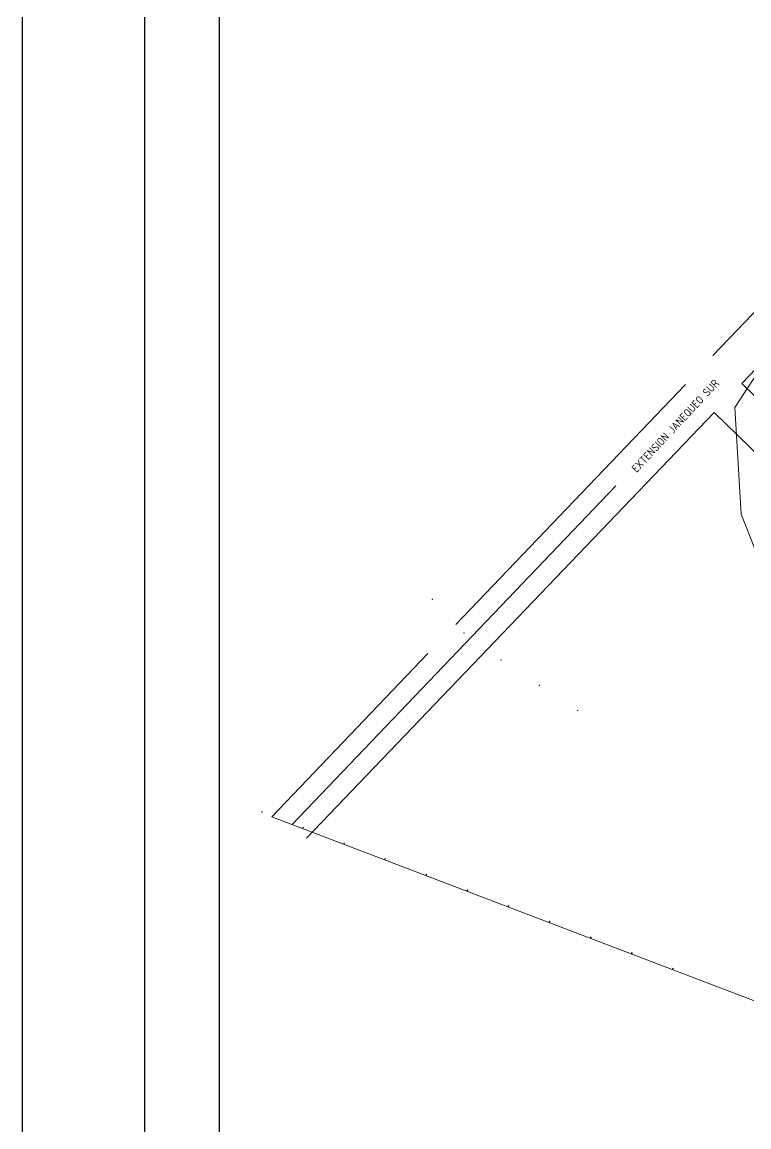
# Model space of a CAD drawing. Header units: inches. Extents: x 725.5 to 800.4, y -655.3 to -591.9.
# Drawn here: x 725.5 to 732.13, y -612.09 to -602.03 of the extents above; entities that cross this region are included whole.
import ezdxf

# ---------------------------------------------------------------- set-up
doc = ezdxf.new("R2010")
doc.units = ezdxf.units.IN
doc.header["$MEASUREMENT"] = 0
doc.linetypes.add('CONTINUA', pattern=[0])
for name, color, linetype in [('101_FORMATO_E', 7, 'Continuous'), ('DIBUJO', 2, 'Continuous'), ('escaleras', 2, 'Continuous')]:
    doc.layers.add(name, color=color, linetype=linetype)
doc.layers.add('ACHUTECH', color=24, linetype='Continuous', lineweight=18)
doc.styles.get("Standard").update_dxf_attribs({"font": 'isocp2.shx'})

# ---------------------------------------------------------------- blocks, each defined once
blk = doc.blocks.new('CRUZ')
at = {"layer": 'DIBUJO', "color": 7, "lineweight": -3}
for p, q in [((-0.2186156304733231, 0), (0.2186156304733231, 0)), ((0, 0.2186156304733231), (0, -0.2186156304733231))]:
    blk.add_line(p, q, dxfattribs=at)
at = {"layer": 'DIBUJO', "color": 7, "lineweight": -3, "const_width": 0.05}
blk.add_lwpolyline([(-0.025000000000091, 0, 1), (0.025000000000091, 0, 1)], format="xyb", close=True, dxfattribs=at)

msp = doc.modelspace()

# ---------------------------------------------------------------- linework, layer by layer
at = {"layer": '101_FORMATO_E', "color": 7}
for p, q in [((725.5020174421793, -591.8848978173869), (725.5020174421793, -655.2823689690149)), ((726.6166806229762, -592.9806557892425), (726.6166806229762, -654.2201383851495)), ((727.2980792408725, -595.6438754752317), (727.2980792408725, -630.1454488440395))]:
    msp.add_line(p, q, dxfattribs=at)
at = {"layer": 'ACHUTECH', "color": 7, "linetype": 'CONTINUA', "lineweight": 13, "ltscale": 500}
msp.add_line((725.5020174421793, -591.8848978173869), (725.5020174421793, -655.2823689690149), dxfattribs=at)
at = {"layer": 'escaleras', "color": 7, "lineweight": 13, "elevation": -0.4768316706453121}
for points in [[(733.3157173713307, -603.4804646854137), (731.7993870594597, -605.0641294392778)], [(733.497356389214, -603.8178305033132), (732.0608358848755, -605.3181414006915)], [(731.5472880045133, -605.3274232511051), (729.4542337727685, -607.5134220330277)], [(732.0608358848755, -605.3181414006915), (734.1075089342246, -607.3065972096322)], [(731.808736829929, -605.5814352125187), (728.0944957021866, -609.4606116131425)], [(731.808736829929, -605.5814352125187), (734.4069671519329, -608.105759348412), (734.7400492522565, -608.3957266312491), (735.1733018277376, -608.6630206212384), (735.5936807254678, -608.8864052276037), (736.1972505726435, -609.1172147144445), (737.0354989550084, -609.4033033876945), (737.3596840837091, -609.5407676885828), (737.6212997154717, -609.6838445533928), (738.329562788568, -610.098484134307), (739.2847458826801, -610.8708433589604)], [(730.9151411589957, -606.2511766910761), (727.9628522951575, -609.3345654357877)], [(729.1997998472643, -607.7791543981028), (727.778005411705, -609.2640852981898)]]:
    msp.add_lwpolyline(points, dxfattribs=at)
at = {"layer": 'escaleras', "color": 7, "lineweight": 13, "elevation": -0.4768316706453121, "flags": 128}
msp.add_lwpolyline([(734.3579878698827, -612.1272631009491), (733.9844377207849, -611.9598521291534), (733.7148487524366, -611.8158073796283), (733.6345446713568, -611.7693117637784), (733.4726262172305, -611.6835868047523), (733.0361081249139, -611.4154004355901), (732.5665276244143, -611.0898975495979), (727.778005411705, -609.2640852981898)], dxfattribs=at)
at = {"layer": 'escaleras', "color": 7, "lineweight": 13}
msp.add_polyline3d([(733.3581267628967, -607.3235961533678, 0.3403300130879687), (733.4154183129349, -607.1071176124291, 0.3345597372528913), (732.2198735538782, -606.9238492369094, 0.3555150310321099), (732.0570942768795, -606.5089352365964, 0.3236265753650789), (731.9978646420236, -605.5361985500227, 0.3151229726066405), (732.7171147137501, -604.4388205810476, 0.3382041306240627)], dxfattribs=at)
for p in [(729.241996057101, -607.2857695586841, 0.1040204673090634), (729.241996057101, -607.2857695586841, 0.1040204673090634), (729.5298347245647, -607.590515584238, 0.1040204673090634), (729.5298347245647, -607.590515584238, 0.1040204673090634), (729.8658152166117, -607.8377279446062, 0.1040204673090634), (729.8658152166117, -607.8377279446062, 0.1040204673090634), (730.2165468034138, -608.0673114644788, 0.1040204673090634), (730.2165468034138, -608.0673114644788, 0.1040204673090634), (730.5672783902163, -608.2968949843516, 0.1040204673090634), (730.5672783902163, -608.2968949843516, 0.1040204673090634)]:
    msp.add_point(p, dxfattribs=at)

# ---------------------------------------------------------------- block references
at = {"layer": 'escaleras', "color": 7, "lineweight": 13, "xscale": 0.01822570312500001, "yscale": 0.01822570312500001, "zscale": 0.01822570312500001, "rotation": 159.1286865882169}
for p in [(727.6894407757089, -609.2200778612465, -0.4768316706453121), (728.0640960801313, -609.3629299175769, -0.4768316706453121), (728.438751384554, -609.5057819739075, -0.4768316706453121), (728.8134066889768, -609.6486340302379, -0.4768316706453121), (729.1880619933996, -609.7914860865685, -0.4768316706453121), (729.5627172978222, -609.9343381428994, -0.4768316706453121), (729.9373726022446, -610.0771901992297, -0.4768316706453121), (730.3120279066676, -610.2200422555602, -0.4768316706453121), (730.6866832110902, -610.3628943118905, -0.4768316706453121), (731.061338515513, -610.5057463682214, -0.4768316706453121), (731.4359938199354, -610.6485984245517, -0.4768316706453121)]:
    msp.add_blockref('CRUZ', p, dxfattribs=at)

# ---------------------------------------------------------------- texts
at = {"layer": 'escaleras', "color": 7, "lineweight": 13}
msp.add_text('EXTENSION JANEQUEO SUR', height=0.07290281250000001, rotation=46.99999999993084, dxfattribs=at).set_placement((731.1037356978234, -606.135410991553, -1.351288064717505))

doc.saveas('drawing.dxf')
